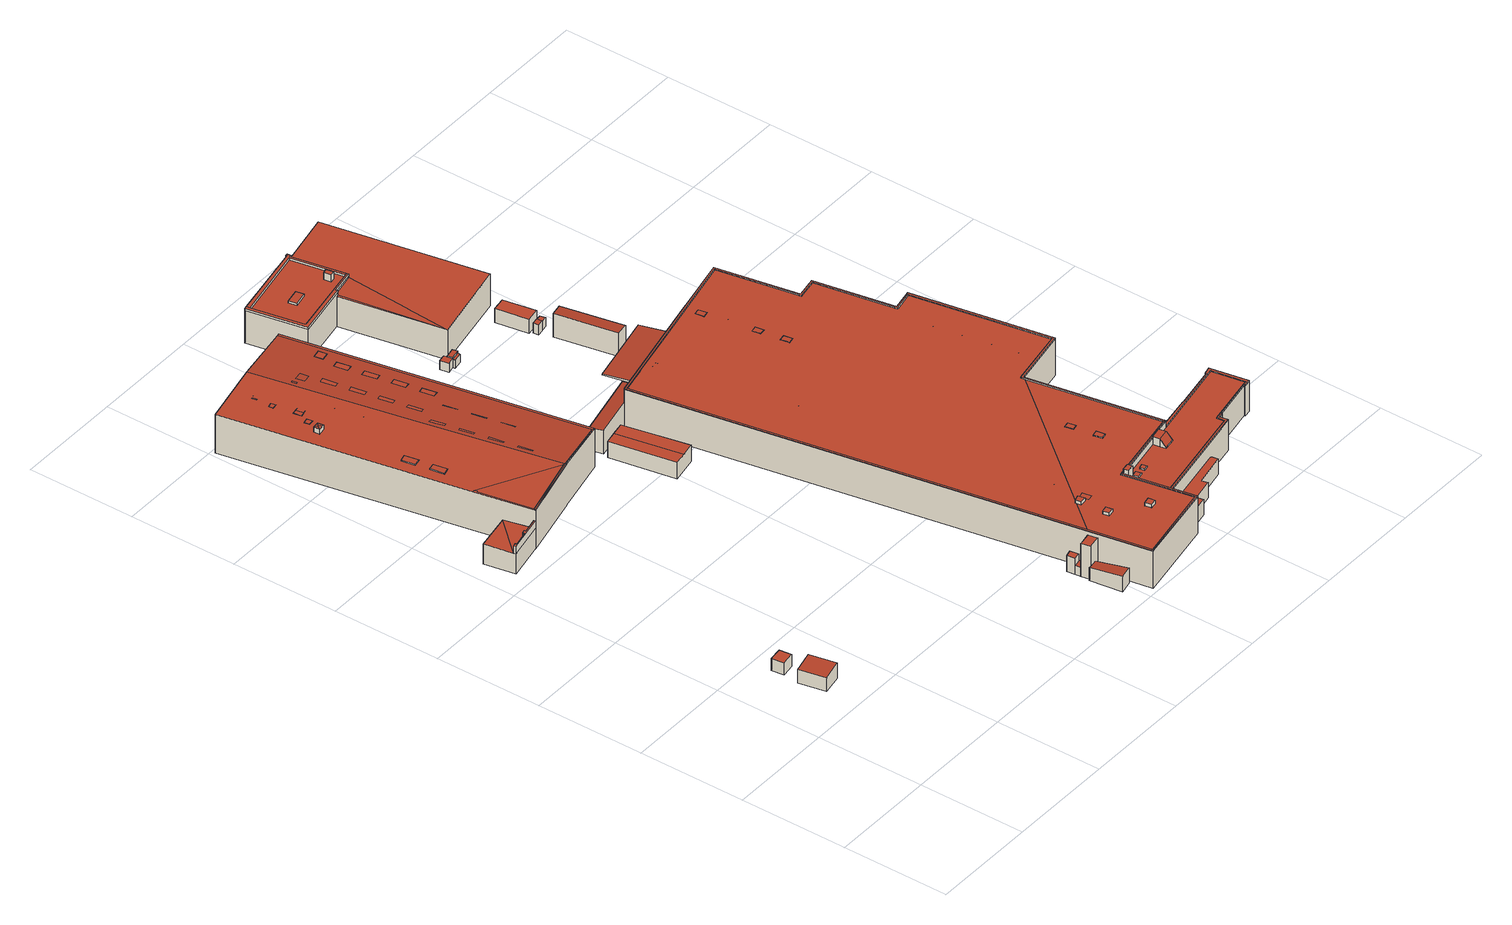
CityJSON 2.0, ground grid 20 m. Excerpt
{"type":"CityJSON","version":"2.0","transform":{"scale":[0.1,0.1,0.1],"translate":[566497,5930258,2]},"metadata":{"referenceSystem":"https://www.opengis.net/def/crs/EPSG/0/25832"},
"CityObjects":{
"building1":{"type":"Building","attributes":{"Grundfläche 2D":"19.098972","Grundhöhe NN":"2.703"},"geometry":[{"type":"Solid","lod":"3","boundaries":[[[[0,1,2,3]],[[4,5,3,2]],[[5,6,0,3]],[[6,7,1,0]],[[7,4,2,1]],[[7,6,5,4]]]],"semantics":{"surfaces":[{"type":"RoofSurface"},{"type":"WallSurface"},{"type":"GroundSurface"}],"values":[[0,1,1,1,1,2]]}}]},
"building2":{"type":"Building","attributes":{"Grundfläche 2D":"5.460216","Grundhöhe NN":"2.719"},"geometry":[{"type":"Solid","lod":"3","boundaries":[[[[8,9,10,11]],[[12,13,11,10]],[[13,14,8,11]],[[14,15,9,8]],[[15,12,10,9]],[[15,14,13,12]]]],"semantics":{"surfaces":[{"type":"RoofSurface"},{"type":"WallSurface"},{"type":"GroundSurface"}],"values":[[0,1,1,1,1,2]]}}]},
"building3":{"type":"Building","attributes":{"Grundfläche 2D":"41.409369","Grundhöhe NN":"2.527"},"children":["building3-1"],"geometry":[{"type":"Solid","lod":"3","boundaries":[[[[16,17,18,19,20,21,22]],[[16,22,21,23,18,17]],[[24,18,23]],[[20,19,25,26]],[[23,21,20,26,27]],[[24,23,27,28]],[[19,18,24,28,25]],[[26,25,28,27]]]],"semantics":{"surfaces":[{"type":"RoofSurface"},{"type":"WallSurface"},{"type":"GroundSurface"}],"values":[[0,0,0,1,1,1,1,2]]}}]},
"building3-1":{"type":"BuildingInstallation","parents":["building3"],"geometry":[{"type":"MultiSurface","lod":"3","boundaries":[[[29,30,31,32,33,34,35,36,37,38,39]],[[18,19,32,31]],[[19,20,33,32]],[[20,21,34,33]],[[21,40,35,34]],[[37,36,35,40,22,41]],[[41,42,38,37]],[[43,39,38,42,16]],[[43,44,29,39]],[[30,29,44,17]],[[17,18,31,30]]],"semantics":{"surfaces":[{"type":"RoofSurface"},{"type":"WallSurface"}],"values":[0,1,1,1,1,1,1,1,1,1,1]}}]},
"building4":{"type":"Building","attributes":{"Grundfläche 2D":"1352.368763","Grundhöhe NN":"2.358"},"children":["building4-1","building4-2","building4-3","building4-4","building4-5","building4-6","building4-7","building4-8","building4-9","building4-10","building4-11","building4-12","building4-13","building4-14","building4-15","building4-16","building4-17","building4-18","building4-19","building4-20","building4-21","building4-22","building4-23","building4-24","building4-25","building4-26","building4-27","building4-28","building4-29","building4-30"],"geometry":[{"type":"Solid","lod":"3","boundaries":[[[[45,46,47,48,49,50,51]],[[52,53,49]],[[53,50,49]],[[54,55,56,52]],[[56,53,52]],[[57,55,54]],[[57,58,59,55]],[[60,61,62,63,64,48,47,65]],[[51,50,66,65,47,46,45]],[[59,63,62,61,60,65,55,67,68]],[[69,70,71,72]],[[73,74,75,76,77]],[[78,73,77,79]],[[80,81,57,54,52,49]],[[59,68,67]],[[59,67,55]],[[66,53,56,55,65]],[[53,66,50]],[[46,47,46,45]],[[49,48,64,82,83]],[[84,85,57,81,80,49,83,86]],[[79,77,76,87,88,72,71,89,90,58,57,85,91]],[[64,63,59,58,90,82]],[[69,72,88,92]],[[70,69,92,93]],[[71,70,93,89]],[[73,94,95,74]],[[75,74,95,96]],[[96,87,76,75]],[[78,79,91,97]],[[73,78,97,94]],[[83,82,90,89,93,92,88,87,96,95,94,97,91,85,84,86]]]],"semantics":{"surfaces":[{"type":"RoofSurface"},{"type":"WallSurface"},{"type":"GroundSurface"}],"values":[[0,0,0,0,0,0,0,0,0,0,0,0,0,1,1,1,1,1,1,1,1,1,1,1,1,1,1,1,1,1,1,2]]}}]},
"building4-1":{"type":"BuildingInstallation","parents":["building4"],"geometry":[{"type":"MultiSurface","lod":"3","boundaries":[[[98,99,100,101]]],"semantics":{"surfaces":[{"type":"RoofSurface"}],"values":[0]}}]},
"building4-2":{"type":"BuildingInstallation","parents":["building4"],"geometry":[{"type":"MultiSurface","lod":"3","boundaries":[[[102,103,104]]],"semantics":{"surfaces":[{"type":"RoofSurface"}],"values":[0]}}]},
"building4-3":{"type":"BuildingInstallation","parents":["building4"],"geometry":[{"type":"MultiSurface","lod":"3","boundaries":[[[61,105,106,62]]],"semantics":{"surfaces":[{"type":"RoofSurface"}],"values":[0]}}]},
"building4-4":{"type":"BuildingInstallation","parents":["building4"],"geometry":[{"type":"MultiSurface","lod":"3","boundaries":[[[107,108,109,110]],[[110,109,111,112]],[[107,110,112,113]],[[108,107,113,114]],[[109,108,114,111]]],"semantics":{"surfaces":[{"type":"RoofSurface"},{"type":"WallSurface"}],"values":[0,1,1,1,1]}}]},
"building4-5":{"type":"BuildingInstallation","parents":["building4"],"geometry":[{"type":"MultiSurface","lod":"3","boundaries":[[[115,116,117,118,119]]],"semantics":{"surfaces":[{"type":"RoofSurface"}],"values":[0]}}]},
"building4-6":{"type":"BuildingInstallation","parents":["building4"],"geometry":[{"type":"MultiSurface","lod":"3","boundaries":[[[120,121,122,123]]],"semantics":{"surfaces":[{"type":"RoofSurface"}],"values":[0]}}]},
"building4-7":{"type":"BuildingInstallation","parents":["building4"],"geometry":[{"type":"MultiSurface","lod":"3","boundaries":[[[124,125,126,127]],[[127,126,128,129]],[[124,127,129,130]],[[124,130,125]],[[126,125,128]]],"semantics":{"surfaces":[{"type":"RoofSurface"},{"type":"WallSurface"}],"values":[0,1,1,1,1]}}]},
"building4-8":{"type":"BuildingInstallation","parents":["building4"],"geometry":[{"type":"MultiSurface","lod":"3","boundaries":[[[131,132,133,134]]],"semantics":{"surfaces":[{"type":"RoofSurface"}],"values":[0]}}]},
"building4-9":{"type":"BuildingInstallation","parents":["building4"],"geometry":[{"type":"MultiSurface","lod":"3","boundaries":[[[135,136,137,138]]],"semantics":{"surfaces":[{"type":"RoofSurface"}],"values":[0]}}]},
"building4-10":{"type":"BuildingInstallation","parents":["building4"],"geometry":[{"type":"MultiSurface","lod":"3","boundaries":[[[139,140,141,142]]],"semantics":{"surfaces":[{"type":"RoofSurface"}],"values":[0]}}]},
"building4-11":{"type":"BuildingInstallation","parents":["building4"],"geometry":[{"type":"MultiSurface","lod":"3","boundaries":[[[143,144,145,146,147]],[[146,147,146,145]]],"semantics":{"surfaces":[{"type":"RoofSurface"},{"type":"WallSurface"}],"values":[0,1]}}]},
"building4-12":{"type":"BuildingInstallation","parents":["building4"],"geometry":[{"type":"MultiSurface","lod":"3","boundaries":[[[148,149,150,151]]],"semantics":{"surfaces":[{"type":"RoofSurface"}],"values":[0]}}]},
"building4-13":{"type":"BuildingInstallation","parents":["building4"],"geometry":[{"type":"MultiSurface","lod":"3","boundaries":[[[152,153,154,155]],[[156,152,155]],[[157,153,152,156]],[[157,154,153]]],"semantics":{"surfaces":[{"type":"RoofSurface"},{"type":"WallSurface"}],"values":[0,1,1,1]}}]},
"building4-14":{"type":"BuildingInstallation","parents":["building4"],"geometry":[{"type":"MultiSurface","lod":"3","boundaries":[[[158,159,160,161]],[[159,158,162]],[[163,160,159,162]],[[163,161,160]]],"semantics":{"surfaces":[{"type":"RoofSurface"},{"type":"WallSurface"}],"values":[0,1,1,1]}}]},
"building4-15":{"type":"BuildingInstallation","parents":["building4"],"geometry":[{"type":"MultiSurface","lod":"3","boundaries":[[[164,165,166,167,168]]],"semantics":{"surfaces":[{"type":"RoofSurface"}],"values":[0]}}]},
"building4-16":{"type":"BuildingInstallation","parents":["building4"],"geometry":[{"type":"MultiSurface","lod":"3","boundaries":[[[169,170,171,172]],[[172,171,173]],[[169,172,173,174]],[[169,174,170]]],"semantics":{"surfaces":[{"type":"RoofSurface"},{"type":"WallSurface"}],"values":[0,1,1,1]}}]},
"building4-17":{"type":"BuildingInstallation","parents":["building4"],"geometry":[{"type":"MultiSurface","lod":"3","boundaries":[[[175,176,177,178]],[[178,177,179,180]],[[177,176,181,179]],[[175,178,180,182]],[[176,175,182,181]]],"semantics":{"surfaces":[{"type":"RoofSurface"},{"type":"WallSurface"}],"values":[0,1,1,1,1]}}]},
"building4-18":{"type":"BuildingInstallation","parents":["building4"],"geometry":[{"type":"MultiSurface","lod":"3","boundaries":[[[183,184,185,186]]],"semantics":{"surfaces":[{"type":"RoofSurface"}],"values":[0]}}]},
"building4-19":{"type":"BuildingInstallation","parents":["building4"],"geometry":[{"type":"MultiSurface","lod":"3","boundaries":[[[187,188,189,190,191]]],"semantics":{"surfaces":[{"type":"RoofSurface"}],"values":[0]}}]},
"building4-20":{"type":"BuildingInstallation","parents":["building4"],"geometry":[{"type":"MultiSurface","lod":"3","boundaries":[[[192,193,194]],[[192,195,193]],[[192,194,196]],[[192,196,195]],[[194,193,197,198]],[[196,194,198,199]],[[195,196,199,200]],[[193,195,200,197]]],"semantics":{"surfaces":[{"type":"RoofSurface"},{"type":"WallSurface"}],"values":[0,0,0,0,1,1,1,1]}}]},
"building4-21":{"type":"BuildingInstallation","parents":["building4"],"geometry":[{"type":"MultiSurface","lod":"3","boundaries":[[[201,202,203,204]],[[202,205,203]],[[204,206,201]],[[202,201,206,205]]],"semantics":{"surfaces":[{"type":"RoofSurface"},{"type":"WallSurface"}],"values":[0,1,1,1]}}]},
"building4-22":{"type":"BuildingInstallation","parents":["building4"],"geometry":[{"type":"MultiSurface","lod":"3","boundaries":[[[207,208,209,210]]],"semantics":{"surfaces":[{"type":"RoofSurface"}],"values":[0]}}]},
"building4-23":{"type":"BuildingInstallation","parents":["building4"],"geometry":[{"type":"MultiSurface","lod":"3","boundaries":[[[211,212,213,214]]],"semantics":{"surfaces":[{"type":"RoofSurface"}],"values":[0]}}]},
"building4-24":{"type":"BuildingInstallation","parents":["building4"]},
"building4-25":{"type":"BuildingInstallation","parents":["building4"],"geometry":[{"type":"MultiSurface","lod":"3","boundaries":[[[215,216,217,218]],[[215,218,219,220]],[[219,218,217]],[[220,216,215]]],"semantics":{"surfaces":[{"type":"RoofSurface"},{"type":"WallSurface"}],"values":[0,1,1,1]}}]},
"building4-26":{"type":"BuildingInstallation","parents":["building4"],"geometry":[{"type":"MultiSurface","lod":"3","boundaries":[[[221,222,223,224]]],"semantics":{"surfaces":[{"type":"RoofSurface"}],"values":[0]}}]},
"building4-27":{"type":"BuildingInstallation","parents":["building4"],"geometry":[{"type":"MultiSurface","lod":"3","boundaries":[[[225,226,227,228]],[[228,227,229,230]],[[225,228,230,231]],[[226,225,231,232]],[[227,226,232,229]]],"semantics":{"surfaces":[{"type":"RoofSurface"},{"type":"WallSurface"}],"values":[0,1,1,1,1]}}]},
"building4-28":{"type":"BuildingInstallation","parents":["building4"],"geometry":[{"type":"MultiSurface","lod":"3","boundaries":[[[233,234,235,236]]],"semantics":{"surfaces":[{"type":"RoofSurface"}],"values":[0]}}]},
"building4-29":{"type":"BuildingInstallation","parents":["building4"],"geometry":[{"type":"MultiSurface","lod":"3","boundaries":[[[237,238,239,240]],[[239,241,240]],[[238,237,242]],[[239,238,242,241]]],"semantics":{"surfaces":[{"type":"RoofSurface"},{"type":"WallSurface"}],"values":[0,1,1,1]}}]},
"building4-30":{"type":"BuildingInstallation","parents":["building4"],"geometry":[{"type":"MultiSurface","lod":"3","boundaries":[[[243,244,245,246,247]]],"semantics":{"surfaces":[{"type":"RoofSurface"}],"values":[0]}}]},
"building5":{"type":"Building","attributes":{"Grundfläche 2D":"59.904972","Grundhöhe NN":"2.500"},"geometry":[{"type":"Solid","lod":"3","boundaries":[[[[248,249,250,251]],[[252,248,251,253]],[[253,251,250,254,255]],[[252,253,255,256]],[[249,248,252,256,257]],[[250,249,257,254]],[[255,254,257,256]]]],"semantics":{"surfaces":[{"type":"RoofSurface"},{"type":"WallSurface"},{"type":"GroundSurface"}],"values":[[0,0,1,1,1,1,2]]}}]},
"building6":{"type":"Building","attributes":{"Grundfläche 2D":"4.811561","Grundhöhe NN":"2.188"},"geometry":[{"type":"Solid","lod":"3","boundaries":[[[[258,259,260,261,262,263]],[[264,265,266,267,268,269]],[[270,271,272,273]],[[258,263,274,275]],[[259,258,275,276]],[[260,259,276,277]],[[260,277,278,272,261]],[[264,262,261,265]],[[279,267,266,265,261,272,271,280]],[[268,267,279,281]],[[264,269,268,281,274,263,262]],[[273,272,278,282]],[[270,273,282,283]],[[271,270,283,280]],[[277,276,275,274,281,279,280,283,282,278]]]],"semantics":{"surfaces":[{"type":"RoofSurface"},{"type":"WallSurface"},{"type":"GroundSurface"}],"values":[[0,0,0,1,1,1,1,1,1,1,1,1,1,1,2]]}}]},
"building7":{"type":"Building","attributes":{"Grundfläche 2D":"575.386791","Grundhöhe NN":"2.188"},"children":["building7-1","building7-2"],"geometry":[{"type":"Solid","lod":"3","boundaries":[[[[284,285,286,287,288,289,290,291,292,293]],[[294,286,285,295,293,292,296,297,298,299]],[[300,301,302,303]],[[304,305,306]],[[307,304,306,308]],[[309,310,308,306,311,312,313]],[[310,309,314]],[[315,316,317,318]],[[319,320,288,287]],[[320,321,289,288]],[[321,322,290,289]],[[322,323,291,290]],[[323,324,292,291]],[[293,303,302,284]],[[302,301,285,284]],[[325,319,287,286]],[[295,285,301,300]],[[293,295,300,303]],[[324,326,296,292]],[[326,327,297,296]],[[327,328,298,297]],[[328,329,299,298]],[[329,330,294,299]],[[330,325,286,294]],[[304,321,320,331,332,305]],[[321,304,307,322]],[[322,307,308,323]],[[326,324,323,308,310,314]],[[326,314,309,327]],[[333,328,327,309,313,334]],[[329,328,333,335]],[[330,329,335,336]],[[316,337,338,319,325,330,336,339,317]],[[320,319,338,331]],[[306,305,332,340]],[[311,306,340,341]],[[312,311,341,342]],[[313,312,342,334]],[[318,317,339,343]],[[315,318,343,344]],[[316,315,344,337]],[[336,335,333,334,342,341,340,332,331,338,337,344,343,339]]]],"semantics":{"surfaces":[{"type":"RoofSurface"},{"type":"WallSurface"},{"type":"GroundSurface"}],"values":[[0,0,0,0,0,0,0,0,1,1,1,1,1,1,1,1,1,1,1,1,1,1,1,1,1,1,1,1,1,1,1,1,1,1,1,1,1,1,1,1,1,2]]}}]},
"building7-1":{"type":"BuildingInstallation","parents":["building7"],"geometry":[{"type":"MultiSurface","lod":"3","boundaries":[[[345,346,347,348]],[[349,350,348,347]],[[345,348,350,351]],[[346,345,351,352]],[[352,349,347,346]]],"semantics":{"surfaces":[{"type":"RoofSurface"},{"type":"WallSurface"}],"values":[0,1,1,1,1]}}]},
"building7-2":{"type":"BuildingInstallation","parents":["building7"],"geometry":[{"type":"MultiSurface","lod":"3","boundaries":[[[353,354,355,356]],[[356,355,357,358]],[[353,356,358,359]],[[354,353,359,360]],[[355,354,360,357]]],"semantics":{"surfaces":[{"type":"RoofSurface"},{"type":"WallSurface"}],"values":[0,1,1,1,1]}}]},
"building8":{"type":"Building","attributes":{"Grundfläche 2D":"3438.351528","Grundhöhe NN":"2.500"},"children":["building8-1","building8-2","building8-3","building8-4","building8-5","building8-6","building8-7","building8-8","building8-9","building8-10","building8-11","building8-12","building8-13","building8-14","building8-15","building8-16","building8-17","building8-18","building8-19","building8-20","building8-21","building8-22","building8-23","building8-24","building8-25","building8-26"],"geometry":[{"type":"MultiSurface","lod":"3","boundaries":[[[361,362,363,364,365,366,367,368,369,370,371,372,373,374,375,376,377,378,379,380,381,382,383,384,385,386,387,388,389,390,391,392,393,394,395,396,397,398]],[[382,399,400,365,364,383]],[[401,402,403]],[[404,405,406,407,408,409,410,411,412,413,414,415,416,417,418,419,420,421,422,423,424,425,426,427,401,403]],[[428,429,430,431,432,433,434,435,405,404]],[[436,437,438,439,440,441,442,443,444,445,446,447,448,449,450,451,452,453,454,455]],[[456,457,458,459,460,461,462,463,464,465,466]],[[467,468,469,470,471]],[[472,473,474,475,476]],[[477,478,479,480,481,482,483,484]],[[485,486,487,488,489,490]],[[491,492,493,494,495]],[[496,497,498,499]],[[500,501,502,503,504]],[[476,475,505,506]],[[507,508,385,384]],[[508,509,386,385]],[[390,510,511,391]],[[512,389,388,513]],[[511,514,392,391]],[[514,515,393,392]],[[515,516,394,393]],[[516,517,395,394]],[[517,518,396,395]],[[518,519,397,396]],[[519,520,398,397]],[[361,398,520,521,522,523,524,363,362]],[[524,525,364,363]],[[427,426,425,366,365]],[[366,425,424]],[[422,367,366,424,423]],[[420,419,418,370,369,368,367,422,421]],[[416,371,370,418,417]],[[416,415,372,371]],[[415,414,413,374,373,372]],[[375,374,413,412]],[[412,411,410,376,375]],[[377,376,410,409]],[[409,408,407,406,378,377]],[[406,405,435,434,379,378]],[[433,432,380,379,434]],[[432,431,430,381,380]],[[429,382,381,430]],[[526,507,384,383]],[[382,429,428]],[[382,428,404]],[[402,399,382,404,403]],[[399,402,401,400]],[[401,427,365,400]],[[525,526,383,364]],[[527,442,441,528]],[[527,529,443,442]],[[529,530,444,443]],[[530,531,445,444]],[[531,532,446,445]],[[532,533,447,446]],[[533,534,448,447]],[[534,535,449,448]],[[535,536,450,449]],[[536,537,451,450]],[[537,538,452,451]],[[538,539,453,452]],[[539,540,454,453]],[[436,455,457,456]],[[437,436,456,466]],[[438,437,466,465]],[[439,438,465,464]],[[440,439,464,463]],[[541,502,501,542,543]],[[503,502,541,544]],[[504,503,544,545]],[[546,500,504,545]],[[469,468,547,548]],[[470,469,548,549]],[[471,470,549,550]],[[467,471,550,551]],[[474,473,552,553]],[[472,476,506,554]],[[480,479,555,556]],[[481,480,556,557]],[[482,481,557,558]],[[483,482,558,559]],[[484,483,559,560]],[[477,484,560,561]],[[486,485,562,563]],[[487,486,563,564]],[[488,487,564,565]],[[495,566,567,568,507,526,525,524,500,546,569,491]],[[508,507,568,570]],[[479,478,528,441,440,463,462,461,571,509,508,570,555]],[[459,458,457,511,510,512,513,571,461,460]],[[454,540,572,573,514,511,457,455]],[[515,514,573,574]],[[516,515,574,575]],[[517,516,575,576]],[[518,517,576,577]],[[519,518,577,578]],[[520,519,578,579]],[[520,579,580,581,543,542,501,500,524,523,522,521]],[[582,527,528,478,477,561]],[[529,527,582,583]],[[530,529,583,584]],[[531,530,584,585]],[[532,531,585,586]],[[533,532,586,587]],[[534,533,587,588]],[[535,534,588,589]],[[536,535,589,590]],[[537,536,590,591]],[[490,538,537,591,562,485]],[[538,490,489,539]],[[572,540,539,489,488,565]],[[474,553,592,493,492,491,569,505,475]],[[493,592,547,468,494]],[[566,495,494,468,467,551]],[[498,473,472,499]],[[499,472,554,593,496]],[[497,496,593,594]],[[497,594,552,473,498]],[[505,569,546,545,544,541,543,581,580,579,578,577,576,575,574,573,572,565,564,563,562,591,590,589,588,587,586,585,584,583,582,561,560,559,558,557,556,555,570,568,567,566,551,550,549,548,547,592,553,552,594,593,554,506]]],"semantics":{"surfaces":[{"type":"RoofSurface"},{"type":"WallSurface"},{"type":"GroundSurface"}],"values":[0,0,0,0,0,0,0,0,0,0,0,0,0,0,1,1,1,1,1,1,1,1,1,1,1,1,1,1,1,1,1,1,1,1,1,1,1,1,1,1,1,1,1,1,1,1,1,1,1,1,1,1,1,1,1,1,1,1,1,1,1,1,1,1,1,1,1,1,1,1,1,1,1,1,1,1,1,1,1,1,1,1,1,1,1,1,1,1,1,1,1,1,1,1,1,1,1,1,1,1,1,1,1,1,1,1,1,1,1,1,1,1,1,1,1,1,1,1,1,2]}}]},
"building8-1":{"type":"BuildingInstallation","parents":["building8"],"geometry":[{"type":"MultiSurface","lod":"3","boundaries":[[[595,596,597,598]],[[599,600,595,598]],[[601,602,596,595,600]],[[603,604,597,596,602]],[[604,599,598,597]]],"semantics":{"surfaces":[{"type":"RoofSurface"},{"type":"WallSurface"}],"values":[0,1,1,1,1]}}]},
"building8-2":{"type":"BuildingInstallation","parents":["building8"],"geometry":[{"type":"MultiSurface","lod":"3","boundaries":[[[605,606,607,608]]],"semantics":{"surfaces":[{"type":"RoofSurface"}],"values":[0]}}]},
"building8-3":{"type":"BuildingInstallation","parents":["building8"],"geometry":[{"type":"MultiSurface","lod":"3","boundaries":[[[609,610,611,612]],[[610,609,613,614]],[[614,615,611,610]],[[615,616,612,611]],[[613,609,612,616]]],"semantics":{"surfaces":[{"type":"RoofSurface"},{"type":"WallSurface"}],"values":[0,1,1,1,1]}}]},
"building8-4":{"type":"BuildingInstallation","parents":["building8"],"geometry":[{"type":"MultiSurface","lod":"3","boundaries":[[[617,618,619,620]],[[617,620,621,622]],[[618,617,622,623]],[[620,619,624,621]],[[619,618,623,624]]],"semantics":{"surfaces":[{"type":"RoofSurface"},{"type":"WallSurface"}],"values":[0,1,1,1,1]}}]},
"building8-5":{"type":"BuildingInstallation","parents":["building8"],"geometry":[{"type":"MultiSurface","lod":"3","boundaries":[[[625,626,627,628]]],"semantics":{"surfaces":[{"type":"RoofSurface"}],"values":[0]}}]},
"building8-6":{"type":"BuildingInstallation","parents":["building8"],"geometry":[{"type":"MultiSurface","lod":"3","boundaries":[[[629,630,631,632]]],"semantics":{"surfaces":[{"type":"RoofSurface"}],"values":[0]}}]},
"building8-7":{"type":"BuildingInstallation","parents":["building8"],"geometry":[{"type":"MultiSurface","lod":"3","boundaries":[[[633,634,635,636]]],"semantics":{"surfaces":[{"type":"RoofSurface"}],"values":[0]}}]},
"building8-8":{"type":"BuildingInstallation","parents":["building8"],"geometry":[{"type":"MultiSurface","lod":"3","boundaries":[[[637,638,639,640,641,642]],[[643,644,640,639]],[[644,645,641,640]],[[645,646,642,641]],[[646,647,648,643,639,638,637,642]]],"semantics":{"surfaces":[{"type":"RoofSurface"},{"type":"WallSurface"}],"values":[0,1,1,1,1]}}]},
"building8-9":{"type":"BuildingInstallation","parents":["building8"],"geometry":[{"type":"MultiSurface","lod":"3","boundaries":[[[649,650,651,652]]],"semantics":{"surfaces":[{"type":"RoofSurface"}],"values":[0]}}]},
"building8-10":{"type":"BuildingInstallation","parents":["building8"],"geometry":[{"type":"MultiSurface","lod":"3","boundaries":[[[653,654,655,656]]],"semantics":{"surfaces":[{"type":"RoofSurface"}],"values":[0]}}]},
"building8-11":{"type":"BuildingInstallation","parents":["building8"],"geometry":[{"type":"MultiSurface","lod":"3","boundaries":[[[657,658,659,660]]],"semantics":{"surfaces":[{"type":"RoofSurface"}],"values":[0]}}]},
"building8-12":{"type":"BuildingInstallation","parents":["building8"],"geometry":[{"type":"MultiSurface","lod":"3","boundaries":[[[661,662,663,664]]],"semantics":{"surfaces":[{"type":"RoofSurface"}],"values":[0]}}]},
"building8-13":{"type":"BuildingInstallation","parents":["building8"],"geometry":[{"type":"MultiSurface","lod":"3","boundaries":[[[665,666,667,668]]],"semantics":{"surfaces":[{"type":"RoofSurface"}],"values":[0]}}]},
"building8-14":{"type":"BuildingInstallation","parents":["building8"],"geometry":[{"type":"MultiSurface","lod":"3","boundaries":[[[669,670,671,672]],[[673,670,669,674,675]],[[673,676,671,670]],[[676,677,672,671]],[[678,674,669,672,677]]],"semantics":{"surfaces":[{"type":"RoofSurface"},{"type":"WallSurface"}],"values":[0,1,1,1,1]}}]},
"building8-15":{"type":"BuildingInstallation","parents":["building8"],"geometry":[{"type":"MultiSurface","lod":"3","boundaries":[[[679,680,681,682]],[[683,684,682,681]],[[679,682,684,685]],[[685,686,680,679]],[[681,680,686,683]]],"semantics":{"surfaces":[{"type":"RoofSurface"},{"type":"WallSurface"}],"values":[0,1,1,1,1]}}]},
"building8-16":{"type":"BuildingInstallation","parents":["building8"],"geometry":[{"type":"MultiSurface","lod":"3","boundaries":[[[687,688,689,690]],[[690,689,691,692]],[[687,690,692,693]],[[688,687,693,694]],[[689,688,694,691]]],"semantics":{"surfaces":[{"type":"RoofSurface"},{"type":"WallSurface"}],"values":[0,1,1,1,1]}}]},
"building8-17":{"type":"BuildingInstallation","parents":["building8"],"geometry":[{"type":"MultiSurface","lod":"3","boundaries":[[[695,696,697,698]],[[462,699,698,697,386,509]],[[460,513,388,695,698,699]],[[695,388,387,696]],[[571,513,460,461]],[[696,387,386,697]],[[509,571,461,462]]],"semantics":{"surfaces":[{"type":"RoofSurface"},{"type":"WallSurface"}],"values":[0,1,1,1,1,1,1]}}]},
"building8-18":{"type":"BuildingInstallation","parents":["building8"],"geometry":[{"type":"MultiSurface","lod":"3","boundaries":[[[700,701,702,703]],[[703,702,704,705]],[[700,703,705,706]],[[701,700,706,707]],[[702,701,707,704]]],"semantics":{"surfaces":[{"type":"RoofSurface"},{"type":"WallSurface"}],"values":[0,1,1,1,1]}}]},
"building8-19":{"type":"BuildingInstallation","parents":["building8"],"geometry":[{"type":"MultiSurface","lod":"3","boundaries":[[[708,709,710,711]],[[712,713,711,710]],[[708,711,713,714]],[[714,715,709,708]]],"semantics":{"surfaces":[{"type":"RoofSurface"},{"type":"WallSurface"}],"values":[0,1,1,1]}}]},
"building8-20":{"type":"BuildingInstallation","parents":["building8"],"geometry":[{"type":"MultiSurface","lod":"3","boundaries":[[[709,716,717,710]],[[459,712,710,717,389,512]],[[458,510,390,716,709,715]],[[716,390,389,717]],[[512,510,458,459]]],"semantics":{"surfaces":[{"type":"RoofSurface"},{"type":"WallSurface"}],"values":[0,1,1,1,1]}}]},
"building8-21":{"type":"BuildingInstallation","parents":["building8"],"geometry":[{"type":"MultiSurface","lod":"3","boundaries":[[[718,719,720,721]]],"semantics":{"surfaces":[{"type":"RoofSurface"}],"values":[0]}}]},
"building8-22":{"type":"BuildingInstallation","parents":["building8"],"geometry":[{"type":"MultiSurface","lod":"3","boundaries":[[[722,723,724,725]],[[725,724,726,727]],[[722,725,727,728]],[[723,722,728,729]],[[724,723,729,726]]],"semantics":{"surfaces":[{"type":"RoofSurface"},{"type":"WallSurface"}],"values":[0,1,1,1,1]}}]},
"building8-23":{"type":"BuildingInstallation","parents":["building8"],"geometry":[{"type":"MultiSurface","lod":"3","boundaries":[[[730,731,732,733]],[[733,732,734,735]],[[730,733,735,736]],[[731,730,736,737]],[[732,731,737,734]]],"semantics":{"surfaces":[{"type":"RoofSurface"},{"type":"WallSurface"}],"values":[0,1,1,1,1]}}]},
"building8-24":{"type":"BuildingInstallation","parents":["building8"],"geometry":[{"type":"MultiSurface","lod":"3","boundaries":[[[738,739,740,741]]],"semantics":{"surfaces":[{"type":"RoofSurface"}],"values":[0]}}]},
"building8-25":{"type":"BuildingInstallation","parents":["building8"],"geometry":[{"type":"MultiSurface","lod":"3","boundaries":[[[742,743,744,745]],[[744,743,746]]],"semantics":{"surfaces":[{"type":"RoofSurface"},{"type":"WallSurface"}],"values":[0,1]}}]},
"building8-26":{"type":"BuildingInstallation","parents":["building8"],"geometry":[{"type":"MultiSurface","lod":"3","boundaries":[[[747,748,749,750]],[[747,501,542,751,748]],[[749,748,751,752]],[[750,749,752,753]],[[501,747,750,753,542]],[[542,753,752,751]]],"semantics":{"surfaces":[{"type":"RoofSurface"},{"type":"WallSurface"},{"type":"OuterCeilingSurface"}],"values":[0,1,1,1,1,2]}}]},
"building9":{"type":"Building","attributes":{"Grundfläche 2D":"1.162851","Grundhöhe NN":"2.419"},"geometry":[{"type":"Solid","lod":"3","boundaries":[[[[754,755,756,757]],[[758,759,757,756]],[[759,760,754,757]],[[760,761,755,754]],[[761,758,756,755]],[[761,760,759,758]]]],"semantics":{"surfaces":[{"type":"RoofSurface"},{"type":"WallSurface"},{"type":"GroundSurface"}],"values":[[0,1,1,1,1,2]]}}]},
"building10":{"type":"Building","attributes":{"Grundfläche 2D":"26.710245","Grundhöhe NN":"2.131"},"geometry":[{"type":"Solid","lod":"3","boundaries":[[[[762,763,764,765]],[[766,767,765,764]],[[767,768,762,765]],[[768,769,763,762]],[[769,766,764,763]],[[769,768,767,766]]]],"semantics":{"surfaces":[{"type":"RoofSurface"},{"type":"WallSurface"},{"type":"GroundSurface"}],"values":[[0,1,1,1,1,2]]}}]},
"building11":{"type":"Building","attributes":{"Grundfläche 2D":"15.254297","Grundhöhe NN":"2.411"},"geometry":[{"type":"Solid","lod":"3","boundaries":[[[[770,771,772,773]],[[774,775,773,772]],[[775,776,770,773]],[[776,777,771,770]],[[777,774,772,771]],[[777,776,775,774]]]],"semantics":{"surfaces":[{"type":"RoofSurface"},{"type":"WallSurface"},{"type":"GroundSurface"}],"values":[[0,1,1,1,1,2]]}}]},
"building12":{"type":"Building","attributes":{"Grundfläche 2D":"0.909031","Grundhöhe NN":"2.460"},"geometry":[{"type":"Solid","lod":"3","boundaries":[[[[778,779,780,781]],[[782,783,781,780]],[[783,784,778,781]],[[784,785,779,778]],[[785,782,780,779]],[[785,784,783,782]]]],"semantics":{"surfaces":[{"type":"RoofSurface"},{"type":"WallSurface"},{"type":"GroundSurface"}],"values":[[0,1,1,1,1,2]]}}]}
},
"vertices":[
[132,263,38],[122,313,38],[85,306,34],[95,256,34],[85,306,7],[95,256,7],[132,263,7],[122,313,7],
[110,361,31],[86,358,31],[89,335,31],[113,338,31],[89,335,7],[113,338,7],[110,361,7],[86,358,7],
[78,839,45],[48,833,45],[42,832,45],[43,827,45],[113,842,45],[112,845,45],[83,840,45],[102,898,43],[32,884,45],[43,827,5],[113,842,5],[102,898,5],[32,884,5],
[48,830,60],[48,833,60],[42,832,60],[43,827,60],[113,842,60],[112,845,60],[84,839,60],[83,840,60],[83,842,60],[78,841,60],[78,837,60],[84,839,45],[83,842,45],[78,841,45],[78,837,45],[48,830,45],
[97,945,81],[97,946,81],[96,950,81],[92,949,81],[113,842,81],[115,846,81],[96,944,81],[231,870,88],[228,872,88],[232,870,88],[332,895,81],[231,872,88],[336,894,81],[230,1435,81],[226,1434,81],[181,1106,86],[134,1331,86],[132,1340,86],[117,1413,86],[6,1391,81],[231,872,86],[228,872,86],[252,1301,81],[250,1310,81],[304,1173,48],[277,1313,48],[255,1309,48],[282,1168,48],[333,987,49],[343,989,47],[308,1168,47],[283,1163,51],[318,984,51],[338,962,49],[323,959,51],[231,870,86],[232,870,86],[6,1391,4],[113,842,4],[232,870,4],[336,894,4],[231,870,4],[283,1163,4],[282,1168,4],[255,1309,4],[230,1435,4],[323,959,4],[304,1173,4],[277,1313,4],[333,987,4],[343,989,4],[308,1168,4],[338,962,4],
[126,1247,85],[131,1222,85],[127,1246,85],[127,1247,85],
[197,1350,83],[201,1335,83],[198,1350,83],
[143,1333,86],[141,1342,86],
[107,1039,84],[95,1037,84],[100,1011,84],[112,1014,84],[100,1011,82],[112,1014,83],[107,1039,83],[95,1037,82],
[209,1135,85],[204,1160,85],[195,1159,85],[197,1150,85],[200,1133,85],
[176,1308,85],[166,1306,85],[170,1280,85],[181,1282,85],
[230,1357,83],[215,1354,83],[218,1339,83],[233,1342,83],[218,1339,82],[233,1342,82],[230,1357,82],
[223,958,86],[221,958,86],[226,933,86],[228,933,86],
[214,1009,86],[210,1008,86],[216,983,86],[218,983,86],
[186,1259,85],[176,1257,85],[181,1231,85],[191,1233,85],
[150,1341,86],[153,1326,86],[168,1329,85],[168,1331,85],[165,1344,85],
[70,1368,84],[71,1359,84],[78,1360,84],[76,1369,84],
[230,1293,83],[225,1317,83],[214,1315,83],[219,1291,83],[230,1293,82],[225,1317,82],
[229,1241,83],[239,1243,83],[234,1269,83],[224,1267,83],[239,1243,82],[234,1269,82],
[252,1042,84],[247,1068,84],[246,1068,84],[250,1045,84],[251,1042,84],
[244,1219,83],[234,1217,83],[239,1192,83],[249,1194,83],[249,1194,82],[244,1219,82],
[80,1267,84],[71,1265,84],[73,1256,84],[82,1257,84],[73,1256,83],[82,1257,83],[71,1265,83],[80,1267,83],
[146,1149,85],[150,1123,85],[152,1123,85],[147,1149,85],
[199,1083,86],[194,1108,86],[189,1108,86],[191,1097,86],[195,1082,86],
[68,1235,93],[63,1229,92],[76,1231,92],[62,1240,92],[74,1241,92],[63,1229,82],[76,1231,83],[74,1241,83],[62,1240,82],
[79,1293,84],[82,1278,84],[95,1281,84],[92,1295,84],[82,1278,83],[79,1293,83],
[257,1018,84],[261,995,84],[261,993,84],[262,993,84],
[136,1198,85],[141,1172,85],[138,1195,85],[137,1198,85],
[253,1170,83],[244,1168,83],[248,1143,83],[258,1145,83],[258,1145,82],[253,1170,82],
[203,1059,86],[200,1058,86],[205,1033,86],[208,1033,86],
[98,1089,84],[86,1086,84],[90,1061,84],[103,1063,84],[90,1061,82],[103,1063,83],[98,1089,83],[86,1086,82],
[237,1117,84],[236,1117,84],[237,1114,84],[242,1092,84],
[78,1336,84],[70,1334,84],[71,1326,84],[80,1327,84],[71,1326,83],[70,1334,83],
[200,1184,85],[195,1209,85],[185,1208,85],[187,1197,85],[190,1182,85],
[389,896,37],[366,891,37],[388,771,38],[412,775,37],[413,900,37],[437,780,38],[388,771,5],[437,780,5],[413,900,5],[366,891,5],
[403,1241,20],[390,1239,20],[393,1223,20],[406,1225,20],[404,1235,20],[405,1235,20],[404,1235,22],[406,1225,22],[423,1228,22],[424,1229,22],[422,1238,22],[405,1235,22],[424,1224,18],[423,1228,19],[406,1225,19],[406,1221,18],[405,1235,2],[403,1241,2],[390,1239,2],[393,1223,2],[406,1225,2],[424,1229,2],[423,1228,2],[422,1238,2],[406,1221,2],[424,1224,2],
[285,1423,71],[266,1518,71],[265,1525,71],[260,1524,71],[281,1415,71],[384,1435,71],[383,1438,71],[428,1446,71],[427,1450,71],[423,1449,71],[407,1552,71],[404,1545,71],[408,1547,71],[411,1547,71],[410,1554,71],[406,1554,71],[404,1545,67],[266,1518,67],[285,1423,67],[423,1449,67],[384,1435,62],[380,1434,62],[417,1244,61],[383,1438,62],[428,1446,64],[411,1547,64],[427,1450,64],[567,1273,66],[510,1568,66],[411,1549,64],[408,1547,64],[306,1540,30],[307,1533,30],[333,1538,30],[331,1545,30],[260,1524,67],[281,1415,67],[384,1435,67],[383,1438,67],[428,1446,67],[427,1450,67],[265,1525,67],[408,1547,67],[411,1547,67],[410,1554,67],[406,1554,67],[407,1552,67],[281,1415,2],[380,1434,2],[410,1554,2],[411,1549,2],[406,1554,2],[407,1552,2],[307,1533,2],[260,1524,2],[333,1538,2],[417,1244,2],[567,1273,2],[510,1568,2],[331,1545,2],[306,1540,2],
[342,1486,71],[316,1481,71],[319,1466,71],[345,1471,71],[319,1466,67],[345,1471,67],[342,1486,67],[316,1481,67],
[405,1474,81],[397,1472,81],[399,1459,81],[408,1461,81],[399,1459,67],[408,1461,67],[405,1474,67],[397,1472,67],
[675,969,80],[673,969,80],[446,918,80],[446,914,80],[450,915,80],[453,916,80],[775,988,80],[802,843,80],[802,842,80],[803,838,80],[841,845,80],[865,713,80],[867,704,80],[867,703,80],[868,698,80],[906,706,80],[952,458,80],[844,438,80],[890,192,80],[741,164,80],[766,37,80],[618,9,80],[615,9,80],[616,6,80],[769,34,80],[747,153,80],[745,162,80],[758,164,80],[847,181,80],[867,185,80],[893,190,80],[847,435,80],[956,455,80],[909,709,80],[870,702,80],[843,849,80],[805,842,80],[777,992,80],[450,912,80],[450,913,80],[450,913,79],[450,912,79],[451,909,79],[597,122,79],[845,431,78],[844,438,78],[845,438,78],[848,438,78],[952,458,78],[906,706,78],[870,698,78],[868,698,78],[867,703,78],[867,704,78],[865,713,78],[841,845,78],[807,839,78],[803,838,78],[802,842,78],[802,843,78],[802,844,78],[775,988,78],[634,956,78],[502,927,79],[500,926,79],[453,916,79],[450,915,79],[598,120,79],[618,9,79],[766,37,78],[742,161,78],[741,164,78],[746,165,78],[890,192,78],[845,429,78],[1050,220,67],[1061,159,67],[960,140,67],[962,126,67],[759,88,67],[760,84,67],[967,123,67],[964,137,67],[973,139,67],[973,141,67],[1053,156,67],[1053,154,67],[1066,156,67],[1053,226,67],[1040,223,67],[1040,221,67],[960,206,67],[960,207,67],[892,195,67],[893,190,67],[1050,220,65],[893,190,65],[867,185,65],[847,181,65],[758,164,65],[745,162,65],[747,153,65],[759,88,65],[962,126,65],[960,140,65],[1061,159,65],[590,101,31],[574,98,31],[571,98,31],[580,39,35],[604,44,35],[583,128,23],[570,125,23],[572,115,23],[586,118,23],[584,128,23],[906,112,36],[760,84,36],[767,46,36],[812,55,36],[810,67,36],[851,75,36],[848,87,36],[909,99,36],[970,208,31],[968,218,31],[947,214,31],[949,205,31],[960,207,31],[960,206,31],[595,119,71],[572,115,71],[571,115,71],[574,98,71],[598,102,71],[580,143,37],[568,140,37],[570,125,37],[583,128,37],[446,918,52],[495,929,52],[490,955,49],[364,926,49],[370,901,52],[586,118,5],[584,128,5],[616,6,79],[769,34,78],[747,153,78],[867,185,78],[893,190,78],[847,181,78],[758,164,78],[847,435,78],[956,455,78],[909,709,78],[870,702,78],[843,849,78],[805,842,78],[777,992,78],[675,969,78],[673,969,78],[630,959,78],[446,918,79],[446,914,79],[615,9,79],[967,123,65],[760,84,65],[964,137,65],[973,139,65],[973,141,65],[1053,156,65],[1053,154,65],[1066,156,65],[1053,226,65],[1040,223,65],[1040,221,65],[960,206,65],[960,207,65],[892,195,65],[490,955,5],[495,929,51],[495,929,5],[364,926,5],[370,901,5],[446,918,5],[574,98,5],[571,98,5],[580,39,5],[604,44,5],[590,101,5],[570,125,5],[572,115,5],[583,128,5],[767,46,5],[812,55,5],[810,67,5],[851,75,5],[848,87,5],[909,99,5],[906,112,5],[970,208,5],[968,218,5],[947,214,5],[949,205,5],[598,102,5],[615,9,5],[616,6,5],[595,119,5],[769,34,5],[745,162,78],[892,195,5],[847,435,5],[956,455,5],[909,709,5],[870,702,5],[843,849,5],[805,842,5],[777,992,5],[675,969,5],[673,969,5],[967,123,5],[964,137,5],[973,139,5],[973,141,5],[1053,156,5],[1053,154,5],[1066,156,5],[1053,226,5],[1040,223,5],[1040,221,5],[571,115,5],[580,143,5],[568,140,5],
[789,293,79],[799,295,79],[796,310,79],[786,308,79],[786,308,78],[789,293,78],[795,294,78],[799,295,78],[798,303,78],[796,310,78],
[686,895,78],[677,893,78],[679,882,78],[688,884,78],
[640,178,85],[642,167,85],[654,169,85],[651,181,85],[640,178,79],[642,167,79],[654,169,79],[651,181,79],
[696,849,79],[685,847,79],[688,832,79],[698,833,79],[698,833,78],[696,849,78],[685,847,78],[688,832,78],
[858,609,78],[869,611,78],[866,627,78],[855,624,78],
[760,502,78],[750,501,78],[752,490,78],[762,492,78],
[893,479,78],[883,477,78],[886,461,78],[896,464,78],
[696,790,79],[696,789,79],[697,782,79],[708,784,79],[705,800,79],[694,798,79],[697,782,78],[708,784,78],[705,800,78],[694,798,78],[696,790,78],[696,789,78],
[733,652,78],[731,641,78],[731,635,78],[735,636,78],
[576,673,79],[566,671,79],[568,661,79],[578,663,79],
[660,166,79],[670,168,79],[667,184,79],[657,182,79],
[857,676,78],[846,674,78],[849,658,78],[860,661,78],
[651,215,79],[661,217,79],[658,233,79],[648,231,79],
[669,929,79],[680,931,79],[677,947,79],[667,945,79],[680,931,78],[669,929,78],[673,930,78],[677,947,78],[667,945,78],[669,933,78],
[655,129,85],[644,127,85],[646,115,85],[657,117,85],[646,115,79],[657,117,79],[655,129,79],[644,127,79],
[773,159,68],[763,157,68],[765,147,68],[775,149,68],[765,147,65],[775,149,65],[773,159,65],[763,157,65],
[758,164,89],[745,162,89],[747,153,89],[760,155,89],[760,155,65],
[793,162,68],[785,160,68],[786,151,68],[795,153,68],[786,151,65],[795,153,65],[793,162,65],[785,160,65],
[872,161,67],[870,172,81],[849,168,81],[851,158,67],[849,168,65],[851,158,65],[872,161,65],[870,172,65],
[867,185,81],[847,181,81],
[875,577,78],[864,575,78],[868,560,78],[878,562,78],
[805,261,80],[795,259,80],[798,243,80],[808,245,80],[798,243,78],[808,245,78],[805,261,78],[795,259,78],
[713,89,85],[701,87,85],[703,75,85],[715,77,85],[703,75,78],[715,77,78],[713,89,78],[701,87,78],
[884,526,78],[875,524,78],[877,514,78],[887,516,78],
[529,919,79],[519,917,79],[522,902,79],[532,903,79],[520,914,79],
[495,929,56],[630,959,56],[616,1019,53],[482,989,53],[630,959,51],[616,1019,51],[482,989,51],
[562,1178,24],[550,1176,24],[552,1166,24],[563,1168,24],[552,1166,4],[563,1168,4],[562,1178,4],[550,1176,4],
[587,1152,46],[564,1147,48],[587,1035,48],[610,1039,46],[587,1035,1],[610,1039,1],[587,1152,1],[564,1147,1],
[571,1184,32],[560,1244,32],[535,1240,32],[546,1180,32],[535,1240,4],[546,1180,4],[571,1184,4],[560,1244,4],
[572,1179,23],[563,1178,23],[565,1168,23],[574,1169,23],[565,1168,5],[574,1169,5],[572,1179,5],[563,1178,5]
]}
